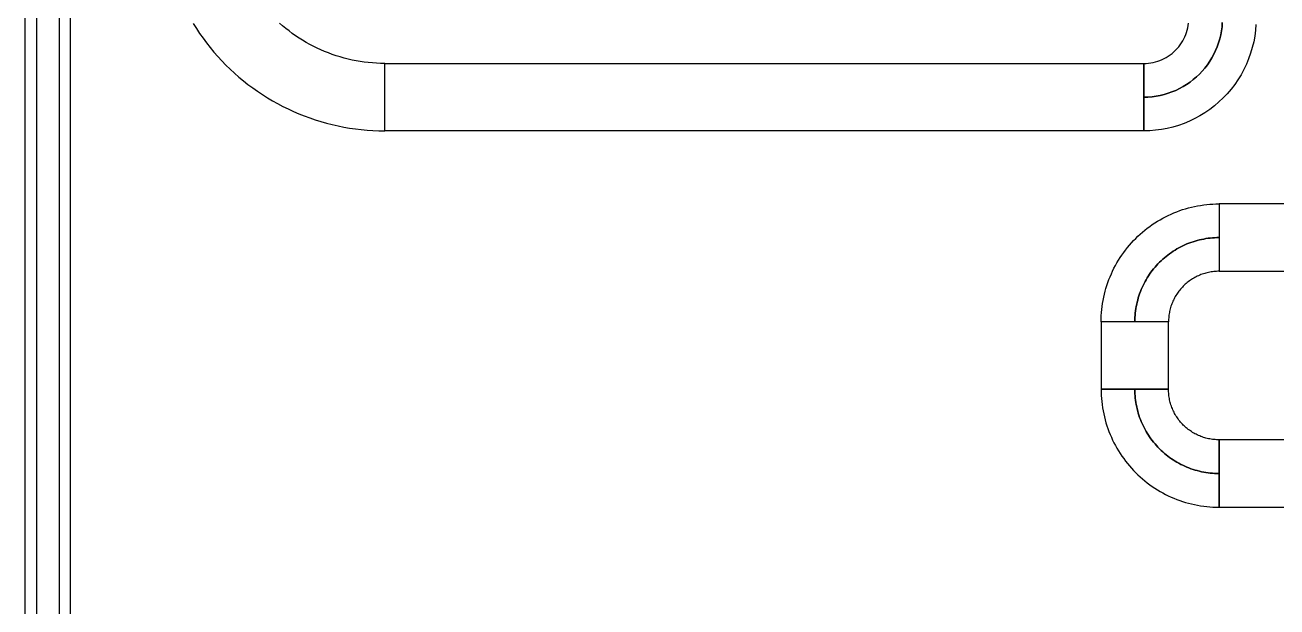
# Model space of a CAD drawing. Extents: x -21939 to 21943, y -23600 to 16600.
# Drawn here: x 6990 to 7547, y -15832 to -15573 of the extents above; entities that cross this region are included whole.
import ezdxf

# ---------------------------------------------------------------- set-up
doc = ezdxf.new("R2010")
doc.units = 0

# ---------------------------------------------------------------- blocks, each defined once
blk = doc.blocks.new('QTUNE1')
for points in [[(3295, 5400), (3295, 1200), (3289.86, 1200), (3289.86, 5400), (3295, 5400)], [(3305, 5400), (3305, 1200), (3310.14, 1200), (3310.14, 5400), (3305, 5400)], [(3364.74, 1727.75), (3366.13, 1725.54), (3367.59, 1723.36), (3369.1, 1721.22), (3370.66, 1719.12), (3372.29, 1717.07), (3373.96, 1715.06), (3375.69, 1713.09), (3377.46, 1711.16), (3379.29, 1709.29), (3381.16, 1707.46), (3383.09, 1705.69), (3385.06, 1703.96), (3387.07, 1702.29), (3389.12, 1700.66), (3391.22, 1699.1), (3393.36, 1697.59), (3395.54, 1696.13), (3397.75, 1694.74), (3400, 1693.4), (3402.28, 1692.12), (3404.6, 1690.9), (3406.95, 1689.74), (3409.33, 1688.65), (3411.73, 1687.61), (3414.16, 1686.64), (3416.62, 1685.74), (3419.1, 1684.89), (3421.6, 1684.12), (3424.12, 1683.41), (3426.66, 1682.76), (3429.21, 1682.19), (3431.78, 1681.67), (3434.36, 1681.23), (3436.95, 1680.86), (3439.55, 1680.55), (3442.15, 1680.31), (3444.77, 1680.14), (3447.38, 1680.03), (3450, 1680), (3450, 1710), (3448.17, 1710.02), (3446.34, 1710.1), (3444.51, 1710.22), (3442.68, 1710.38), (3440.86, 1710.6), (3439.05, 1710.86), (3437.24, 1711.17), (3435.45, 1711.53), (3433.66, 1711.93), (3431.88, 1712.39), (3430.12, 1712.88), (3428.37, 1713.43), (3426.63, 1714.02), (3424.91, 1714.65), (3423.21, 1715.33), (3421.53, 1716.05), (3419.86, 1716.82), (3418.22, 1717.63), (3416.6, 1718.48), (3415, 1719.38), (3413.43, 1720.32), (3411.88, 1721.29), (3410.35, 1722.31), (3408.86, 1723.37), (3407.39, 1724.47), (3405.95, 1725.6), (3404.54, 1726.77), (3403.16, 1727.98)], [(3837.93, 1727.38), (3837.73, 1724.77), (3837.38, 1722.18), (3836.91, 1719.6), (3836.3, 1717.06), (3835.55, 1714.55), (3834.68, 1712.08), (3833.68, 1709.66), (3832.55, 1707.3), (3831.3, 1705), (3829.93, 1702.77), (3828.45, 1700.61), (3826.86, 1698.53), (3825.16, 1696.54), (3823.36, 1694.64), (3821.46, 1692.84), (3819.47, 1691.14), (3817.39, 1689.55), (3815.23, 1688.07), (3813, 1686.7), (3810.7, 1685.45), (3808.34, 1684.32), (3805.92, 1683.32), (3803.45, 1682.45), (3800.94, 1681.7), (3798.4, 1681.09), (3795.82, 1680.62), (3793.23, 1680.27), (3790.62, 1680.07), (3788, 1680), (3788, 1695), (3789.83, 1695.05), (3791.66, 1695.19), (3793.48, 1695.43), (3795.28, 1695.76), (3797.06, 1696.19), (3798.82, 1696.71), (3800.54, 1697.32), (3802.24, 1698.03), (3803.89, 1698.81), (3805.5, 1699.69), (3807.06, 1700.65), (3808.57, 1701.68), (3810.03, 1702.8), (3811.42, 1703.99), (3812.75, 1705.25), (3814.01, 1706.58), (3815.2, 1707.97), (3816.32, 1709.43), (3817.35, 1710.94), (3818.31, 1712.5), (3819.19, 1714.11), (3819.97, 1715.76), (3820.68, 1717.46), (3821.29, 1719.18), (3821.81, 1720.94), (3822.24, 1722.72), (3822.57, 1724.52), (3822.81, 1726.34), (3822.95, 1728.17)], [(3822.95, 1728.17), (3822.81, 1726.34), (3822.57, 1724.52), (3822.24, 1722.72), (3821.81, 1720.94), (3821.29, 1719.18), (3820.68, 1717.46), (3819.97, 1715.76), (3819.19, 1714.11), (3818.31, 1712.5), (3817.35, 1710.94), (3816.32, 1709.43), (3815.2, 1707.97), (3814.01, 1706.58), (3812.75, 1705.25), (3811.42, 1703.99), (3810.03, 1702.8), (3808.57, 1701.68), (3807.06, 1700.65), (3805.5, 1699.69), (3803.89, 1698.81), (3802.24, 1698.03), (3800.54, 1697.32), (3798.82, 1696.71), (3797.06, 1696.19), (3795.28, 1695.76), (3793.48, 1695.43), (3791.66, 1695.19), (3789.83, 1695.05), (3788, 1695), (3788, 1710), (3789.05, 1710.03), (3790.09, 1710.11), (3791.13, 1710.25), (3792.16, 1710.44), (3793.18, 1710.68), (3794.18, 1710.98), (3795.17, 1711.33), (3796.13, 1711.73), (3797.08, 1712.18), (3798, 1712.68), (3798.89, 1713.23), (3799.76, 1713.82), (3800.59, 1714.46), (3801.38, 1715.14), (3802.14, 1715.86), (3802.86, 1716.62), (3803.54, 1717.41), (3804.18, 1718.24), (3804.77, 1719.11), (3805.32, 1720), (3805.82, 1720.92), (3806.27, 1721.87), (3806.67, 1722.83), (3807.02, 1723.82), (3807.32, 1724.82), (3807.56, 1725.84), (3807.75, 1726.87), (3807.89, 1727.91)], [(3450, 1710), (3788, 1710), (3788, 1680), (3450, 1680), (3450, 1710)], [(3769, 1595), (3769.02, 1596.37), (3769.07, 1597.75), (3769.16, 1599.12), (3769.29, 1600.49), (3769.45, 1601.85), (3769.65, 1603.21), (3769.88, 1604.57), (3770.15, 1605.92), (3770.45, 1607.26), (3770.79, 1608.59), (3771.16, 1609.91), (3771.57, 1611.22), (3772.01, 1612.52), (3772.49, 1613.81), (3773, 1615.09), (3773.54, 1616.35), (3774.11, 1617.6), (3774.72, 1618.83), (3775.36, 1620.05), (3776.03, 1621.25), (3776.74, 1622.43), (3777.47, 1623.59), (3778.23, 1624.74), (3779.03, 1625.86), (3779.85, 1626.96), (3780.7, 1628.04), (3781.58, 1629.1), (3782.48, 1630.13), (3783.42, 1631.14), (3784.38, 1632.12), (3785.36, 1633.08), (3786.37, 1634.02), (3787.4, 1634.92), (3788.46, 1635.8), (3789.54, 1636.65), (3790.64, 1637.47), (3791.76, 1638.27), (3792.91, 1639.03), (3794.07, 1639.76), (3795.25, 1640.47), (3796.45, 1641.14), (3797.67, 1641.78), (3798.9, 1642.39), (3800.15, 1642.96), (3801.41, 1643.5), (3802.69, 1644.01), (3803.98, 1644.49), (3805.28, 1644.93), (3806.59, 1645.34), (3807.91, 1645.71), (3809.24, 1646.05), (3810.58, 1646.35), (3811.93, 1646.62), (3813.29, 1646.85), (3814.65, 1647.05), (3816.01, 1647.21), (3817.38, 1647.34), (3818.75, 1647.43), (3820.13, 1647.48), (3821.5, 1647.5), (3821.5, 1632.5), (3820.52, 1632.49), (3819.54, 1632.45), (3818.56, 1632.38), (3817.58, 1632.29), (3816.61, 1632.18), (3815.63, 1632.04), (3814.67, 1631.87), (3813.7, 1631.68), (3812.75, 1631.46), (3811.79, 1631.22), (3810.85, 1630.96), (3809.91, 1630.66), (3808.98, 1630.35), (3808.06, 1630.01), (3807.15, 1629.65), (3806.25, 1629.26), (3805.36, 1628.85), (3804.48, 1628.41), (3803.61, 1627.96), (3802.75, 1627.48), (3801.91, 1626.97), (3801.08, 1626.45), (3800.26, 1625.9), (3799.46, 1625.34), (3798.67, 1624.75), (3797.9, 1624.14), (3797.15, 1623.52), (3796.41, 1622.87), (3795.69, 1622.2), (3794.98, 1621.52), (3794.3, 1620.81), (3793.63, 1620.09), (3792.98, 1619.35), (3792.36, 1618.6), (3791.75, 1617.83), (3791.16, 1617.04), (3790.6, 1616.24), (3790.05, 1615.42), (3789.53, 1614.59), (3789.02, 1613.75), (3788.54, 1612.89), (3788.09, 1612.02), (3787.65, 1611.14), (3787.24, 1610.25), (3786.85, 1609.35), (3786.49, 1608.44), (3786.15, 1607.52), (3785.84, 1606.59), (3785.54, 1605.65), (3785.28, 1604.71), (3785.04, 1603.75), (3784.82, 1602.8), (3784.63, 1601.83), (3784.46, 1600.87), (3784.32, 1599.89), (3784.21, 1598.92), (3784.12, 1597.94), (3784.05, 1596.96), (3784.01, 1595.98), (3784, 1595), (3769, 1595)], [(3821.5, 1617.5), (4121.5, 1617.5), (4121.5, 1647.5), (3821.5, 1647.5), (3821.5, 1617.5)], [(3784, 1595), (3784.01, 1595.98), (3784.05, 1596.96), (3784.12, 1597.94), (3784.21, 1598.92), (3784.32, 1599.89), (3784.46, 1600.87), (3784.63, 1601.83), (3784.82, 1602.8), (3785.04, 1603.75), (3785.28, 1604.71), (3785.54, 1605.65), (3785.84, 1606.59), (3786.15, 1607.52), (3786.49, 1608.44), (3786.85, 1609.35), (3787.24, 1610.25), (3787.65, 1611.14), (3788.09, 1612.02), (3788.54, 1612.89), (3789.02, 1613.75), (3789.53, 1614.59), (3790.05, 1615.42), (3790.6, 1616.24), (3791.16, 1617.04), (3791.75, 1617.83), (3792.36, 1618.6), (3792.98, 1619.35), (3793.63, 1620.09), (3794.3, 1620.81), (3794.98, 1621.52), (3795.69, 1622.2), (3796.41, 1622.87), (3797.15, 1623.52), (3797.9, 1624.14), (3798.67, 1624.75), (3799.46, 1625.34), (3800.26, 1625.9), (3801.08, 1626.45), (3801.91, 1626.97), (3802.75, 1627.48), (3803.61, 1627.96), (3804.48, 1628.41), (3805.36, 1628.85), (3806.25, 1629.26), (3807.15, 1629.65), (3808.06, 1630.01), (3808.98, 1630.35), (3809.91, 1630.66), (3810.85, 1630.96), (3811.79, 1631.22), (3812.75, 1631.46), (3813.7, 1631.68), (3814.67, 1631.87), (3815.63, 1632.04), (3816.61, 1632.18), (3817.58, 1632.29), (3818.56, 1632.38), (3819.54, 1632.45), (3820.52, 1632.49), (3821.5, 1632.5), (3821.5, 1617.5), (3820.91, 1617.49), (3820.32, 1617.47), (3819.73, 1617.43), (3819.15, 1617.38), (3818.56, 1617.31), (3817.98, 1617.22), (3817.4, 1617.12), (3816.82, 1617.01), (3816.25, 1616.88), (3815.68, 1616.73), (3815.11, 1616.57), (3814.55, 1616.4), (3813.99, 1616.21), (3813.44, 1616.01), (3812.89, 1615.79), (3812.35, 1615.55), (3811.81, 1615.31), (3811.29, 1615.05), (3810.76, 1614.77), (3810.25, 1614.49), (3809.74, 1614.18), (3809.25, 1613.87), (3808.76, 1613.54), (3808.27, 1613.2), (3807.8, 1612.85), (3807.34, 1612.49), (3806.89, 1612.11), (3806.44, 1611.72), (3806.01, 1611.32), (3805.59, 1610.91), (3805.18, 1610.49), (3804.78, 1610.06), (3804.39, 1609.61), (3804.01, 1609.16), (3803.65, 1608.7), (3803.3, 1608.23), (3802.96, 1607.74), (3802.63, 1607.25), (3802.32, 1606.76), (3802.01, 1606.25), (3801.73, 1605.74), (3801.45, 1605.21), (3801.19, 1604.69), (3800.95, 1604.15), (3800.71, 1603.61), (3800.49, 1603.06), (3800.29, 1602.51), (3800.1, 1601.95), (3799.93, 1601.39), (3799.77, 1600.82), (3799.62, 1600.25), (3799.49, 1599.68), (3799.38, 1599.1), (3799.28, 1598.52), (3799.19, 1597.94), (3799.12, 1597.35), (3799.07, 1596.77), (3799.03, 1596.18), (3799.01, 1595.59), (3799, 1595), (3784, 1595)], [(3769, 1595), (3769, 1565), (3799, 1565), (3799, 1595), (3769, 1595)], [(3769, 1565), (3769.02, 1563.63), (3769.07, 1562.25), (3769.16, 1560.88), (3769.29, 1559.51), (3769.45, 1558.15), (3769.65, 1556.79), (3769.88, 1555.43), (3770.15, 1554.08), (3770.45, 1552.74), (3770.79, 1551.41), (3771.16, 1550.09), (3771.57, 1548.78), (3772.01, 1547.48), (3772.49, 1546.19), (3773, 1544.91), (3773.54, 1543.65), (3774.11, 1542.4), (3774.72, 1541.17), (3775.36, 1539.95), (3776.03, 1538.75), (3776.74, 1537.57), (3777.47, 1536.41), (3778.23, 1535.26), (3779.03, 1534.14), (3779.85, 1533.04), (3780.7, 1531.96), (3781.58, 1530.9), (3782.48, 1529.87), (3783.42, 1528.86), (3784.38, 1527.88), (3785.36, 1526.92), (3786.37, 1525.98), (3787.4, 1525.08), (3788.46, 1524.2), (3789.54, 1523.35), (3790.64, 1522.53), (3791.76, 1521.73), (3792.91, 1520.97), (3794.07, 1520.24), (3795.25, 1519.53), (3796.45, 1518.86), (3797.67, 1518.22), (3798.9, 1517.61), (3800.15, 1517.04), (3801.41, 1516.5), (3802.69, 1515.99), (3803.98, 1515.51), (3805.28, 1515.07), (3806.59, 1514.66), (3807.91, 1514.29), (3809.24, 1513.95), (3810.58, 1513.65), (3811.93, 1513.38), (3813.29, 1513.15), (3814.65, 1512.95), (3816.01, 1512.79), (3817.38, 1512.66), (3818.75, 1512.57), (3820.13, 1512.52), (3821.5, 1512.5), (3821.5, 1527.5), (3820.52, 1527.51), (3819.54, 1527.55), (3818.56, 1527.62), (3817.58, 1527.71), (3816.61, 1527.82), (3815.63, 1527.96), (3814.67, 1528.13), (3813.7, 1528.32), (3812.75, 1528.54), (3811.79, 1528.78), (3810.85, 1529.04), (3809.91, 1529.34), (3808.98, 1529.65), (3808.06, 1529.99), (3807.15, 1530.35), (3806.25, 1530.74), (3805.36, 1531.15), (3804.48, 1531.59), (3803.61, 1532.04), (3802.75, 1532.52), (3801.91, 1533.03), (3801.08, 1533.55), (3800.26, 1534.1), (3799.46, 1534.66), (3798.67, 1535.25), (3797.9, 1535.86), (3797.15, 1536.48), (3796.41, 1537.13), (3795.69, 1537.8), (3794.98, 1538.48), (3794.3, 1539.19), (3793.63, 1539.91), (3792.98, 1540.65), (3792.36, 1541.4), (3791.75, 1542.17), (3791.16, 1542.96), (3790.6, 1543.76), (3790.05, 1544.58), (3789.53, 1545.41), (3789.02, 1546.25), (3788.54, 1547.11), (3788.09, 1547.98), (3787.65, 1548.86), (3787.24, 1549.75), (3786.85, 1550.65), (3786.49, 1551.56), (3786.15, 1552.48), (3785.84, 1553.41), (3785.54, 1554.35), (3785.28, 1555.29), (3785.04, 1556.25), (3784.82, 1557.2), (3784.63, 1558.17), (3784.46, 1559.13), (3784.32, 1560.11), (3784.21, 1561.08), (3784.12, 1562.06), (3784.05, 1563.04), (3784.01, 1564.02), (3784, 1565), (3769, 1565)], [(3784, 1565), (3784.01, 1564.02), (3784.05, 1563.04), (3784.12, 1562.06), (3784.21, 1561.08), (3784.32, 1560.11), (3784.46, 1559.13), (3784.63, 1558.17), (3784.82, 1557.2), (3785.04, 1556.25), (3785.28, 1555.29), (3785.54, 1554.35), (3785.84, 1553.41), (3786.15, 1552.48), (3786.49, 1551.56), (3786.85, 1550.65), (3787.24, 1549.75), (3787.65, 1548.86), (3788.09, 1547.98), (3788.54, 1547.11), (3789.02, 1546.25), (3789.53, 1545.41), (3790.05, 1544.58), (3790.6, 1543.76), (3791.16, 1542.96), (3791.75, 1542.17), (3792.36, 1541.4), (3792.98, 1540.65), (3793.63, 1539.91), (3794.3, 1539.19), (3794.98, 1538.48), (3795.69, 1537.8), (3796.41, 1537.13), (3797.15, 1536.48), (3797.9, 1535.86), (3798.67, 1535.25), (3799.46, 1534.66), (3800.26, 1534.1), (3801.08, 1533.55), (3801.91, 1533.03), (3802.75, 1532.52), (3803.61, 1532.04), (3804.48, 1531.59), (3805.36, 1531.15), (3806.25, 1530.74), (3807.15, 1530.35), (3808.06, 1529.99), (3808.98, 1529.65), (3809.91, 1529.34), (3810.85, 1529.04), (3811.79, 1528.78), (3812.75, 1528.54), (3813.7, 1528.32), (3814.67, 1528.13), (3815.63, 1527.96), (3816.61, 1527.82), (3817.58, 1527.71), (3818.56, 1527.62), (3819.54, 1527.55), (3820.52, 1527.51), (3821.5, 1527.5), (3821.5, 1542.5), (3820.91, 1542.51), (3820.32, 1542.53), (3819.73, 1542.57), (3819.15, 1542.62), (3818.56, 1542.69), (3817.98, 1542.78), (3817.4, 1542.88), (3816.82, 1542.99), (3816.25, 1543.12), (3815.68, 1543.27), (3815.11, 1543.43), (3814.55, 1543.6), (3813.99, 1543.79), (3813.44, 1543.99), (3812.89, 1544.21), (3812.35, 1544.45), (3811.81, 1544.69), (3811.29, 1544.95), (3810.76, 1545.23), (3810.25, 1545.51), (3809.74, 1545.82), (3809.25, 1546.13), (3808.76, 1546.46), (3808.27, 1546.8), (3807.8, 1547.15), (3807.34, 1547.51), (3806.89, 1547.89), (3806.44, 1548.28), (3806.01, 1548.68), (3805.59, 1549.09), (3805.18, 1549.51), (3804.78, 1549.94), (3804.39, 1550.39), (3804.01, 1550.84), (3803.65, 1551.3), (3803.3, 1551.77), (3802.96, 1552.26), (3802.63, 1552.75), (3802.32, 1553.24), (3802.01, 1553.75), (3801.73, 1554.26), (3801.45, 1554.79), (3801.19, 1555.31), (3800.95, 1555.85), (3800.71, 1556.39), (3800.49, 1556.94), (3800.29, 1557.49), (3800.1, 1558.05), (3799.93, 1558.61), (3799.77, 1559.18), (3799.62, 1559.75), (3799.49, 1560.32), (3799.38, 1560.9), (3799.28, 1561.48), (3799.19, 1562.06), (3799.12, 1562.65), (3799.07, 1563.23), (3799.03, 1563.82), (3799.01, 1564.41), (3799, 1565), (3784, 1565)], [(3821.5, 1512.5), (4121.5, 1512.5), (4121.5, 1542.5), (3821.5, 1542.5), (3821.5, 1512.5)]]:
    blk.add_lwpolyline(points)

msp = doc.modelspace()

# ---------------------------------------------------------------- block references
msp.add_blockref('QTUNE1', (3700, -17300))

doc.saveas('drawing.dxf')
